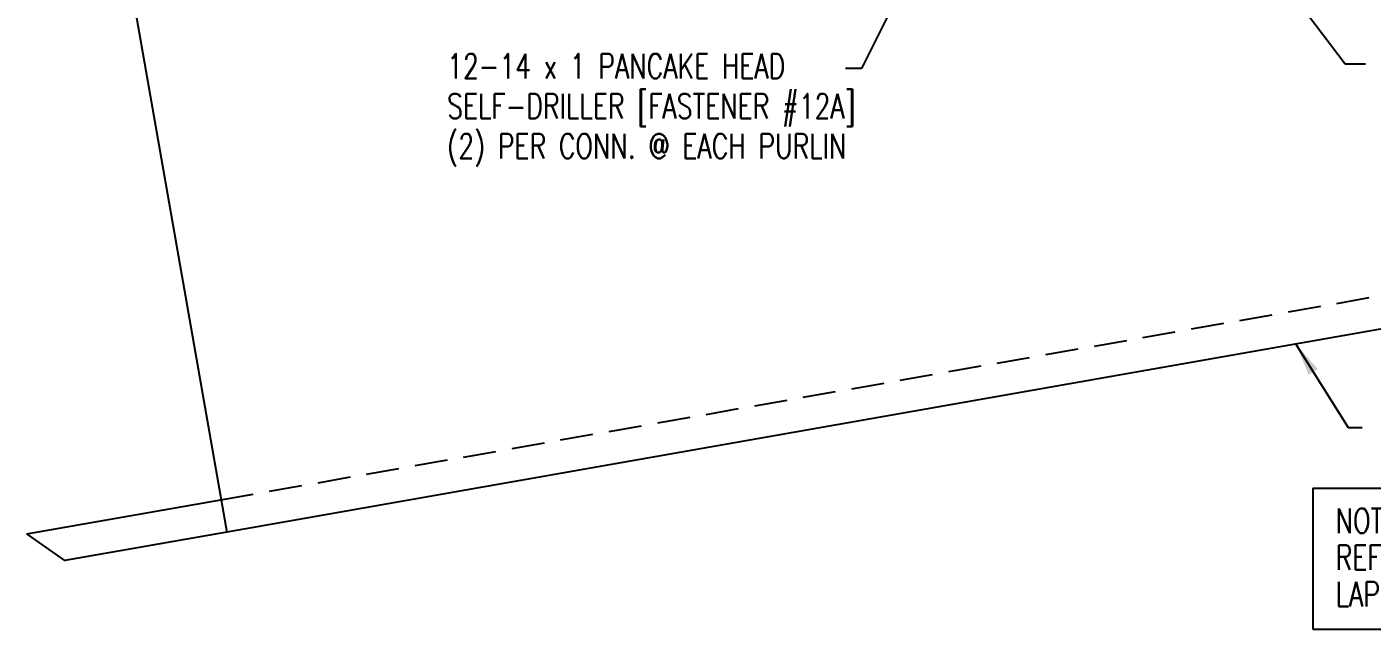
# Model space of a CAD drawing. Header units: inches. Extents: x 0.6 to 45.4, y 10.3 to 37.2.
# Drawn here: x 0.61 to 21.09, y 10.28 to 19.43 of the extents above; entities that cross this region are included whole.
import ezdxf

# ---------------------------------------------------------------- set-up
doc = ezdxf.new("R2010")
doc.units = ezdxf.units.IN
doc.header["$MEASUREMENT"] = 0
doc.linetypes.add('HIDDEN', pattern=[0.375, 0.25, -0.125])
doc.layers.add('PURLIN', color=1, linetype='Continuous')
doc.layers.add('TEXT', color=2, linetype='Continuous')
doc.styles.add('TEXT', font='SIMPLEX', dxfattribs={"width": 0.75, "height": 6})
doc.styles.add('TEXT1', font='ROMANS.shx', dxfattribs={"width": 0.75, "height": 0.375})
doc.dimstyles.new('DETAIL$7', dxfattribs={"dimscale": 4, "dimtxt": 6, "dimasz": 0.125, "dimexe": 0.0625, "dimexo": 0.125, "dimgap": 0.0625, "dimtad": 1, "dimdec": 5, "dimzin": 3, "dimdsep": 46, "dimlunit": 4, "dimtxsty": 'TEXT', "dimblk": 'ARCHTICK', "dimcen": 0.0625, "dimclrd": 7, "dimclre": 7, "dimclrt": 2, "dimadec": 0, "dimazin": 0, "dimtfac": 0.666667, "dimtdec": 5, "dimtmove": 0, "dimatfit": 3, "dimfxl": 0, "dimfrac": 2, "dimtolj": 1, "dimtzin": 3, "dimarcsym": 0})

# ---------------------------------------------------------------- blocks, each defined once
blk = doc.blocks.new('FD-F12a')
at = {"layer": 'TEXT', "style": 'TEXT1', "width": 0.75}
for s, p in [('12-14 x 1 PANCAKE HEAD', (0.0047, -0.0408)), ('SELF-DRILLER [FASTENER #12A]', (0.0047, -0.1926))]:
    blk.add_text(s, height=0.09375, dxfattribs=at).set_placement(p)
blk.add_attdef('(QUANTITY)', (0.0047, -0.3444), '', height=0.0938, dxfattribs=at)
at = {"layer": 'TEXT', "style": 'TEXT1', "flags": 1}
for tag, p in [('Color', (0.0553, -0.5192)), ('Calc', (0.0553, -0.5192)), ('Opt1', (0.0553, -0.5192)), ('Opt2', (0.0553, -0.5192)), ('Opt3', (0.0553, -0.5192)), ('Description', (0.0553, -0.5192)), ('Multiple', (0.0553, -0.5192)), ('Part', (0.0553, -0.5192)), ('Spare1', (0.0553, -0.7067)), ('Spare2', (0.0553, -0.7067)), ('Spare3', (0.0553, -0.7067)), ('Spare4', (0.0553, -0.7067)), ('Spare5', (0.0553, -0.7067)), ('Spare6', (0.0553, -0.7067)), ('Spare7', (0.0553, -0.7067)), ('Spare8', (0.0553, -0.7067)), ('Spare9', (0.0553, -0.7067)), ('Spare10', (0.0553, -0.7067))]:
    blk.add_attdef(tag, p, '', height=0.0938, dxfattribs=at)
blk = doc.blocks.new('_ArchTick')
at = {"color": 0, "linetype": 'ByBlock', "const_width": 0.15}
blk.add_lwpolyline([(-0.5, -0.5), (0.5, 0.5)], dxfattribs=at)
blk = doc.blocks.new('A$C30686E82')
for p, q in [((-2.715, 0.761), (3.437, 0.761)), ((-2.715, 0.761), (-2.715, -1.379)), ((3.437, 0.761), (3.437, -1.379)), ((-2.715, -1.379), (3.437, -1.379))]:
    blk.add_line(p, q)
at = {"layer": 'TEXT', "style": 'TEXT1', "width": 0.75}
for s, p in [('NOTE:', (-2.368, 0.081)), ('REFERENCE TYPICAL TRIM', (-2.368, -0.477)), ('LAP SECTIONS', (-2.368, -1.035))]:
    blk.add_text(s, height=0.375, dxfattribs=at).set_placement(p)

msp = doc.modelspace()

# ---------------------------------------------------------------- linework, layer by layer
msp.add_line((20.68164, 18.86937), (20.98777, 18.86937))
at = {"layer": 'PURLIN', "linetype": 'HIDDEN', "ltscale": 2}
msp.add_line((3.56566, 12.24277), (22.93109, 15.64681), dxfattribs=at)
at = {"layer": 'PURLIN'}
for p, q in [((23.01771, 15.15338), (3.65226, 11.74946)), ((0.61099, 11.7232), (3.56564, 12.24288))]:
    msp.add_line(p, q, dxfattribs=at)
msp.add_lwpolyline([(5.38263, 19.60446), (4.73134, 20.06123), (2.26899, 19.62896), (3.65226, 11.74946), (1.18991, 11.31719), (0.61099, 11.7232)], dxfattribs=at)

# ---------------------------------------------------------------- block references
msp.add_blockref('A$C30686E82', (22.90455, 11.65591))
at = {"layer": 'TEXT', "xscale": 4, "yscale": 4, "zscale": 4}
msp.add_blockref('FD-F12a', (6.99014, 18.81162), dxfattribs=at).add_auto_attribs({'(QUANTITY)': '(2) PER CONN. @ EACH PURLIN'})

# ---------------------------------------------------------------- leaders
for points in [[(19.19462, 23.12145), (18.75302, 21.40872), (20.68164, 18.86937)], [(14.4542, 21.08532), (13.31894, 18.80051), (13.07496, 18.80051)], [(19.9286, 14.6104), (20.72452, 13.33916), (20.94014, 13.33916)]]:
    msp.add_leader(points, dimstyle='DETAIL$7')

doc.saveas('drawing.dxf')
